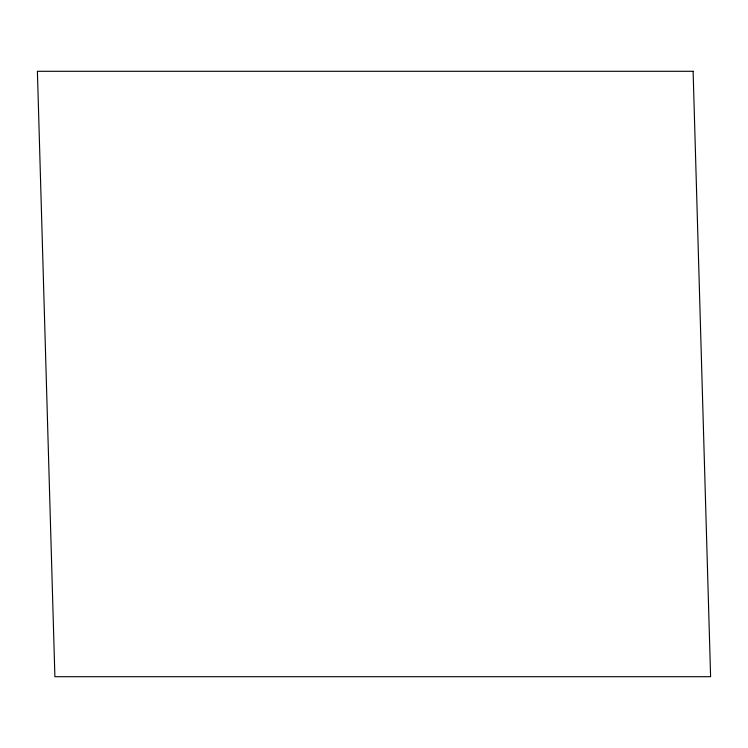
<?xml version="1.0" encoding="UTF-8"?>
<svg xmlns="http://www.w3.org/2000/svg" width="748" height="748" viewBox="0 0 748 748"><rect width="100%" height="100%" fill="white"/><g stroke="black" fill="none" stroke-linecap="round" stroke-linejoin="round"><path stroke-width="1.12" d="M693.106 71.294L37.4 71.294L54.894 676.706L710.6 676.706L693.106 71.294"/></g></svg>
